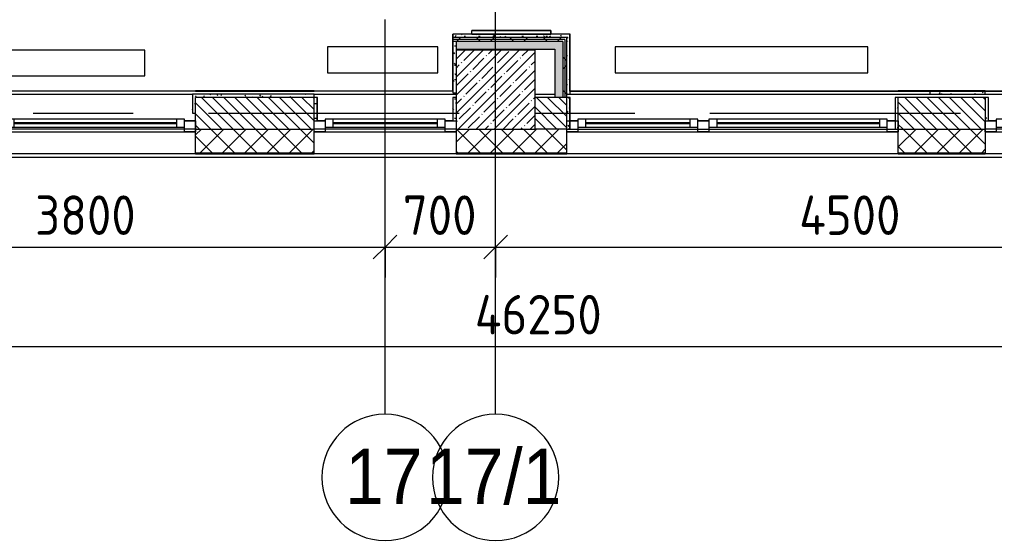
# Model space of a CAD drawing. Header units: millimetres. Extents: x 35881 to 234190, y -8553 to 29063.
# Drawn here: x 58145 to 64319, y -2706 to 594 of the extents above; entities that cross this region are included whole.
import ezdxf

# ---------------------------------------------------------------- set-up
doc = ezdxf.new("R2010")
doc.units = ezdxf.units.MM
doc.linetypes.add('Осевая', pattern=[3175, 635, -476.25, 1587.5, -476.25])
for name, color, linetype, lineweight in [('A-ANNO-DIMS', 7, 'Continuous', 9), ('A-ANNO-DIMS-100', 7, 'Continuous', 9), ('A-GLAZ', 7, 'Continuous', 9), ('A-GLAZ-1', 7, 'Continuous', 13), ('A-WALL', 7, 'Continuous', 9), ('I-WALL', 7, 'Continuous', 9), ('M-EQPM', 7, 'Continuous', 9), ('S-COLS', 7, 'Continuous', 9), ('Оси', 7, 'Continuous', 9), ('Оси-1', 7, 'Continuous', 20), ('Оси-2', 7, 'Осевая', 9)]:
    doc.layers.add(name, color=color, linetype=linetype, lineweight=lineweight)
for name, color, linetype, lineweight, true_color in [('A-WALL-1', 7, 'Continuous', 9, 0x3c3c3c), ('A-WALL-FNSH-1', 7, 'Continuous', 9, 0x3c3c3c), ('I-FURN-1', 7, 'Continuous', 9, 0xf0f0f0), ('M-EQPM-1', 7, 'Continuous', 9, 0xd4d4d4)]:
    doc.layers.add(name, color=color, linetype=linetype, lineweight=lineweight, true_color=true_color)
doc.styles.add('Arial', font='arial.ttf', dxfattribs={"width": 0.9, "height": 350})
doc.styles.add('ISOCPEUR', font='isocpeur.ttf', dxfattribs={"width": 0.9, "height": 250})
doc.dimstyles.new('ISO-2_5_0_9К_БОЛЬШОЙ', dxfattribs={"dimscale": 304.8, "dimtxt": 248.995294, "dimasz": 0.492126, "dimexe": 0.393701, "dimexo": 0.984252, "dimgap": 0, "dimtad": 1, "dimdec": 0, "dimrnd": 10, "dimzin": 0, "dimdsep": 46, "dimtxsty": 'ISOCPEUR', "dimblk1": 'OBLIQUE', "dimblk2": 'OBLIQUE', "dimsah": 1, "dimcen": 0.09, "dimdle": 0.393701, "dimazin": 0, "dimtfac": 1, "dimtdec": 4, "dimtix": 1, "dimtmove": 0, "dimatfit": 3, "dimfxl": 1, "dimtvp": 1, "dimtolj": 1, "dimtzin": 0, "dimarcsym": 2})
pattern_1 = [(0, (0, 0), (121.92, 30.48), [10.058, -81.382, 10.058, -81.382, -487.68]), (0, (0, 0), (121.92, 30.48), [-182.88, 10.058, -172.822, 10.058, -81.382, -213.36]), (0, (0, 0), (121.92, 30.48), [-457.2, 10.058, -50.902, 10.058, -142.342]), (120, (45.72, 15.24), (-87.356454, 90.345817), [10.058, -81.382, 10.058, -81.382, -487.68]), (120, (45.72, 15.24), (-87.356454, 90.345817), [-182.88, 10.058, -172.822, 10.058, -81.382, -213.36]), (120, (45.72, 15.24), (-87.356454, 90.345817), [-457.2, 10.058, -50.902, 10.058, -142.342]), (240, (60.96, 76.2), (-34.563546, -120.825817), [10.058, -81.382, 10.058, -81.382, -487.68]), (240, (60.96, 76.2), (-34.563546, -120.825817), [-182.88, 10.058, -172.822, 10.058, -81.382, -213.36]), (240, (60.96, 76.2), (-34.563546, -120.825817), [-457.2, 10.058, -50.902, 10.058, -142.342])]
pattern_2 = [(45, (0, 0), (-106.066, 106.066), []), (135, (0, 0), (-106.066, -106.066), [])]

# ---------------------------------------------------------------- blocks, each defined once
blk = doc.blocks.new('BSC_Колонна _Прямоугольная - 500х500-V9-План размещения напольных электротехнических лючков и розеток 1 этажа в осях 12-23')
at = {"layer": 'S-COLS'}
h = blk.add_hatch(dxfattribs=at)
h.set_pattern_fill('FP_11', color=256, style=0, pattern_type=2)
h.set_pattern_definition([(45, (-61160, -150), (-57.02463, 57.02463), []), (45, (-61102.975, -150), (-57.02463, 57.02463), [100.806, -20.161, 3.353, -16.808])])
h.paths.add_polyline_path([(-250, -250), (250, -250), (250, 250), (-250, 250), (-250, 69.9)])
for p, q in [((250, 250), (-250, 250)), ((-250, 250), (-250, -250)), ((250, -250), (250, 250)), ((-250, -250), (250, -250))]:
    blk.add_line(p, q, dxfattribs=at)
blk = doc.blocks.new('120_Окно_СКБ_2Ст - 120_Окно_СКБ_2Ст 2100х2500 _мал створка справа_-V15-План размещения напольных электротехнических лючков и розеток 1 этажа в осях 12-23')
at = {"layer": 'A-GLAZ'}
for p, q in [((1050, -57), (-1050, -57)), ((-930, -107), (100, -107)), ((100, -117), (-930, -117)), ((270, -107), (930, -107)), ((930, -117), (270, -117)), ((-1050, -127), (-980, -127)), ((150, -127), (220, -127)), ((980, -127), (1030, -127))]:
    blk.add_line(p, q, dxfattribs=at)
at = {"layer": 'A-GLAZ-1'}
for p, q in [((-1050, -127), (-1050, -57)), ((-1050, -57), (-980, -57)), ((-980, -57), (-980, -127)), ((150, -127), (150, -57)), ((150, -57), (220, -57)), ((220, -57), (220, -127)), ((980, -127), (980, -57)), ((980, -57), (1050, -57)), ((1050, -57), (1050, -127)), ((150, -87), (-980, -87)), ((-980, -87), (-980, -137)), ((-930, -137), (-930, -87)), ((100, -137), (100, -87)), ((150, -137), (150, -87)), ((980, -87), (220, -87)), ((220, -87), (220, -137)), ((270, -137), (270, -87)), ((930, -137), (930, -87)), ((980, -137), (980, -87)), ((-980, -127), (-1050, -127)), ((-980, -137), (150, -137)), ((220, -127), (150, -127)), ((220, -137), (980, -137)), ((1050, -127), (980, -127))]:
    blk.add_line(p, q, dxfattribs=at)
blk = doc.blocks.new('120_Окно_СКБ_1Ст - 120_Окно_СКБ_1Ст 900х2500_h_-22445987-План размещения напольных электротехнических лючков и розеток 1 этажа в осях 12-23')
at = {"layer": 'A-GLAZ'}
for p, q in [((450, -57), (-450, -57)), ((-330, -107), (330, -107)), ((330, -117), (-330, -117)), ((-430, -127), (-380, -127)), ((380, -127), (430, -127))]:
    blk.add_line(p, q, dxfattribs=at)
at = {"layer": 'A-GLAZ-1'}
for p, q in [((-450, -127), (-450, -57)), ((-450, -57), (-380, -57)), ((-380, -57), (-380, -127)), ((380, -127), (380, -57)), ((380, -57), (450, -57)), ((450, -57), (450, -127)), ((380, -87), (-380, -87)), ((-380, -87), (-380, -137)), ((-330, -137), (-330, -87)), ((330, -137), (330, -87)), ((380, -137), (380, -87)), ((-380, -127), (-450, -127)), ((-380, -137), (380, -137)), ((450, -127), (380, -127))]:
    blk.add_line(p, q, dxfattribs=at)
blk = doc.blocks.new('120_Окно_СКБ_1Ст - 120_Окно_СКБ_1Ст 900х2500_h_-20664874-План размещения напольных электротехнических лючков и розеток 1 этажа в осях 12-23')
at = {"layer": 'A-GLAZ'}
for p, q in [((450, -57), (-450, -57)), ((-330, -107), (330, -107)), ((330, -117), (-330, -117)), ((-430, -127), (-380, -127)), ((380, -127), (430, -127))]:
    blk.add_line(p, q, dxfattribs=at)
at = {"layer": 'A-GLAZ-1'}
for p, q in [((-450, -127), (-450, -57)), ((-450, -57), (-380, -57)), ((-380, -57), (-380, -127)), ((380, -127), (380, -57)), ((380, -57), (450, -57)), ((450, -57), (450, -127)), ((380, -87), (-380, -87)), ((-380, -87), (-380, -137)), ((-330, -137), (-330, -87)), ((330, -137), (330, -87)), ((380, -137), (380, -87)), ((-380, -127), (-450, -127)), ((-380, -137), (380, -137)), ((450, -127), (380, -127))]:
    blk.add_line(p, q, dxfattribs=at)
blk = doc.blocks.new('120_Окно_СКБ_2Ст - 120_Окно_СКБ_2Ст 2100х2500 _мал створка справа_-22445857-План размещения напольных электротехнических лючков и розеток 1 этажа в осях 12-23')
at = {"layer": 'A-GLAZ'}
for p, q in [((1050, -57), (-1050, -57)), ((-930, -107), (100, -107)), ((100, -117), (-930, -117)), ((270, -107), (930, -107)), ((930, -117), (270, -117)), ((-1030, -127), (-980, -127)), ((150, -127), (220, -127)), ((980, -127), (1030, -127))]:
    blk.add_line(p, q, dxfattribs=at)
at = {"layer": 'A-GLAZ-1'}
for p, q in [((-1050, -127), (-1050, -57)), ((-1050, -57), (-980, -57)), ((-980, -57), (-980, -127)), ((150, -127), (150, -57)), ((150, -57), (220, -57)), ((220, -57), (220, -127)), ((980, -127), (980, -57)), ((980, -57), (1050, -57)), ((1050, -57), (1050, -127)), ((150, -87), (-980, -87)), ((-980, -87), (-980, -137)), ((-930, -137), (-930, -87)), ((100, -137), (100, -87)), ((150, -137), (150, -87)), ((980, -87), (220, -87)), ((220, -87), (220, -137)), ((270, -137), (270, -87)), ((930, -137), (930, -87)), ((980, -137), (980, -87)), ((-980, -127), (-1050, -127)), ((-980, -137), (150, -137)), ((220, -127), (150, -127)), ((220, -137), (980, -137)), ((1050, -127), (980, -127))]:
    blk.add_line(p, q, dxfattribs=at)
blk = doc.blocks.new('radiator_prado_classic_z_tip_30_po exemplyaru - Classic Z Тип 30-500-30677899-План размещения напольных электротехнических лючков и розеток 1 этажа в осях 12-23')
at = {"layer": 'M-EQPM-1'}
for p, q in [((0, 228), (0, 64)), ((1600, 228), (0, 228)), ((1600, 64), (1600, 228)), ((0, 64), (1600, 64))]:
    blk.add_line(p, q, dxfattribs=at)
blk = doc.blocks.new('radiator_prado_classic_z_tip_30_po exemplyaru - Classic Z Тип 30-500-30677900-План размещения напольных электротехнических лючков и розеток 1 этажа в осях 12-23')
at = {"layer": 'M-EQPM-1'}
for p, q in [((0, 228), (0, 64)), ((700, 228), (0, 228)), ((700, 64), (700, 228)), ((0, 64), (700, 64))]:
    blk.add_line(p, q, dxfattribs=at)
blk = doc.blocks.new('Мебель_универсальная - 1_5р-31046418-План размещения напольных электротехнических лючков и розеток 1 этажа в осях 12-23')
at = {"layer": 'I-FURN-1'}
for p, q in [((61490, 7049), (60990, 7049)), ((60990, 7049), (61490, 7049)), ((60990, 7049), (60990, 7024)), ((60990, 7049), (60990, 7024)), ((61490, 7024), (61490, 7049)), ((61490, 7049), (61490, 7024)), ((61490, 7024), (60990, 7024)), ((60990, 7024), (61490, 7024))]:
    blk.add_line(p, q, dxfattribs=at)
blk = doc.blocks.new('Ось сетки - D8-29747960-План размещения напольных электротехнических лючков и розеток 1 этажа в осях 12-23')
at = {"layer": 'Оси-1'}
for start, end in [(360, 180), (180, 360)]:
    blk.add_arc((0, 0), 4, start, end, dxfattribs=at)
blk = doc.blocks.new('DIMBLOCK9-План размещения напольных электротехнических лючков и розеток 1 этажа в осях 12-23')
at = {"layer": 'A-ANNO-DIMS-100'}
for p, q in [((56660, -1041.2), (56660, -727.3)), ((60460, -1041.2), (60460, -727.3)), ((56660, -847.3), (60460, -847.3)), ((56660, -847.3), (56660, -1041.2)), ((60460, -847.3), (60460, -1041.2))]:
    blk.add_line(p, q, dxfattribs=at)
at = {"layer": 'A-ANNO-DIMS-100', "lineweight": 20}
for p, q in [((56660, -847.3), (56735, -772.3)), ((60460, -847.3), (60535, -772.3)), ((56660, -847.3), (56585, -922.3)), ((60460, -847.3), (60385, -922.3))]:
    blk.add_line(p, q, dxfattribs=at)
at = {"layer": 'A-ANNO-DIMS-100', "color": 0, "insert": (58244, -520.7), "char_height": 250, "width": 758.478, "attachment_point": 1, "line_spacing_factor": 1.149209, "style": 'ISOCPEUR'}
blk.add_mtext('3800', dxfattribs=at)
blk = doc.blocks.new('_Oblique')
at = {"color": 0, "linetype": 'ByBlock', "lineweight": -2}
blk.add_line((-0.5, -0.5), (0.5, 0.5), dxfattribs=at)
blk = doc.blocks.new('DIMBLOCK10-План размещения напольных электротехнических лючков и розеток 1 этажа в осях 12-23')
at = {"layer": 'A-ANNO-DIMS-100'}
for p, q in [((60460, -1041.2), (60460, -727.3)), ((61160, -1041.2), (61160, -727.3)), ((60460, -847.3), (61160, -847.3)), ((60460, -847.3), (60460, -1041.2)), ((61160, -847.3), (61160, -1041.2))]:
    blk.add_line(p, q, dxfattribs=at)
at = {"layer": 'A-ANNO-DIMS-100', "lineweight": 20}
for p, q in [((60460, -847.3), (60535, -772.3)), ((61160, -847.3), (61235, -772.3)), ((60460, -847.3), (60385, -922.3)), ((61160, -847.3), (61085, -922.3))]:
    blk.add_line(p, q, dxfattribs=at)
at = {"layer": 'A-ANNO-DIMS-100', "color": 0, "insert": (60573, -520.7), "char_height": 250, "width": 568.858, "attachment_point": 1, "line_spacing_factor": 1.149209, "style": 'ISOCPEUR'}
blk.add_mtext('700', dxfattribs=at)
blk = doc.blocks.new('DIMBLOCK11-План размещения напольных электротехнических лючков и розеток 1 этажа в осях 12-23')
at = {"layer": 'A-ANNO-DIMS-100'}
for p, q in [((61160, -1041.2), (61160, -727.3)), ((65660, -1041.2), (65660, -727.3)), ((61160, -847.3), (65660, -847.3)), ((61160, -847.3), (61160, -1041.2)), ((65660, -847.3), (65660, -1041.2))]:
    blk.add_line(p, q, dxfattribs=at)
at = {"layer": 'A-ANNO-DIMS-100', "lineweight": 20}
for p, q in [((61160, -847.3), (61235, -772.3)), ((65660, -847.3), (65735, -772.3)), ((61160, -847.3), (61085, -922.3)), ((65660, -847.3), (65585, -922.3))]:
    blk.add_line(p, q, dxfattribs=at)
at = {"layer": 'A-ANNO-DIMS-100', "color": 0, "insert": (63082, -520.7), "char_height": 250, "width": 787.208, "attachment_point": 1, "line_spacing_factor": 1.149209, "style": 'ISOCPEUR'}
blk.add_mtext('4500', dxfattribs=at)
blk = doc.blocks.new('DIMBLOCK32-План размещения напольных электротехнических лючков и розеток 1 этажа в осях 12-23')
at = {"layer": 'A-ANNO-DIMS-100'}
for p, q in [((38310, -1671.5), (38310, -1357.6)), ((84560, -1671.5), (84560, -1357.6)), ((38190, -1477.6), (84680, -1477.6)), ((38310, -1477.6), (38310, -1671.5)), ((84560, -1477.6), (84560, -1671.5))]:
    blk.add_line(p, q, dxfattribs=at)
at = {"layer": 'A-ANNO-DIMS-100', "lineweight": 20}
for p, q in [((38310, -1477.6), (38385, -1402.6)), ((84560, -1477.6), (84635, -1402.6)), ((38310, -1477.6), (38235, -1552.6)), ((84560, -1477.6), (84485, -1552.6))]:
    blk.add_line(p, q, dxfattribs=at)
at = {"layer": 'A-ANNO-DIMS-100', "color": 0, "insert": (61028, -1150.9), "char_height": 250, "width": 976.828, "attachment_point": 1, "line_spacing_factor": 1.149209, "style": 'ISOCPEUR'}
blk.add_mtext('46250', dxfattribs=at)

msp = doc.modelspace()

# ---------------------------------------------------------------- hatches: boundary and pattern name
at = {"layer": 'A-WALL'}
h = msp.add_hatch(dxfattribs=at)
h.set_pattern_fill('FP_21', color=256, style=0, pattern_type=2)
h.set_pattern_definition([(135, (0, 0), (-35.35534, -35.35534), [])])
h.paths.add_polyline_path([(65160, -100), (65410, -100), (65410, 100), (65160, 100)])
h.paths.add_polyline_path([(64260, -100), (64260, 100), (63710, 100), (63710, -100)])
h.paths.add_polyline_path([(61538.4, -100), (61610, -100), (61610, 100), (61410, 100), (61410, -100)])
h.paths.add_polyline_path([(60010, -100), (60010, 100), (59260, 100), (59260, -100)])
h.paths.add_polyline_path([(57160, -100), (57160, 100), (56910, 100), (56910, -100)])
h.paths.add_polyline_path([(53310, -100), (53310, 100), (52410, 100), (52410, -100), (52809.7, -100)])
h.paths.add_polyline_path([(51871.5, -100), (51910, -100), (51910, 100), (51871.5, 100)])
h.paths.add_polyline_path([(49771.5, -100), (49771.5, 100), (49060, 100), (49060, -100)])
h.paths.add_polyline_path([(48160, -100), (48160, 100), (47910, 100), (47910, -100)])
h = msp.add_hatch(dxfattribs=at)
h.set_pattern_fill('FP_17', color=256, style=0, pattern_type=2)
h.set_pattern_definition([(45, (0, 0), (-70.71068, 70.71068), []), (135, (0, 0), (-70.71068, -70.71068), [])])
h.paths.add_polyline_path([(75358.8, -250), (75700, -250), (75700, -100), (73980, -100), (73980, -250), (74631.4, -250)])
h.paths.add_polyline_path([(70660, -250), (70660, -100), (67060, -100), (67060, -250), (70267, -250)])
h.paths.add_polyline_path([(72280, -250), (72280, -100), (71560, -100), (71560, -250), (71721.8, -250)])
h.paths.add_polyline_path([(65160, -250), (66160, -250), (66160, -100), (65160, -100)])
h.paths.add_polyline_path([(63710, -250), (64260, -250), (64260, -100), (63710, -100)])
h.paths.add_polyline_path([(61410, -250), (61610, -250), (61610, -100), (60910, -100), (60910, -250)])
h.paths.add_polyline_path([(60010, -250), (60010, -100), (59260, -100), (59260, -250)])
h.paths.add_polyline_path([(57160, -250), (57160, -100), (56410, -100), (56410, -250), (56910, -250)])
h.paths.add_polyline_path([(52809.7, -250), (53310, -250), (53310, -100), (51871.5, -100), (51871.5, -250)])
h.paths.add_polyline_path([(49771.5, -250), (49771.5, -100), (49060, -100), (49060, -250)])
h.paths.add_polyline_path([(47910, -250), (48160, -250), (48160, -100), (47410, -100), (47410, -250)])
h.paths.add_polyline_path([(44081, -250), (44310, -250), (44310, -100), (42737.5, -100), (42737.5, -250), (43410, -250)])
h.paths.add_polyline_path([(40637.5, -250), (40637.5, -100), (39940, -100), (39940, -250)])
h.paths.add_polyline_path([(39040, -250), (39040, -100), (38742.7, -100), (38742.7, -250)])
at = {"layer": 'I-WALL'}
h = msp.add_hatch(dxfattribs=at)
h.set_pattern_fill('FP_58', color=256, style=0, pattern_type=2)
h.set_pattern_definition(pattern_1)
h.paths.add_polyline_path([(60910, 130), (60910, 455), (60890, 455), (60890, 130)])
h.paths.add_polyline_path([(60890, 480), (60910, 480), (60910, 500), (60890, 500)])
h = msp.add_hatch(dxfattribs=at)
h.set_pattern_fill('FP_58', color=256, style=0, pattern_type=2)
h.set_pattern_definition(pattern_1)
h.paths.add_polyline_path([(61630, 480), (61630, 500), (60910, 500), (60910, 480), (61610, 480)])
h = msp.add_hatch(dxfattribs=at)
h.set_pattern_fill('FP_60', color=256, style=0, pattern_type=2)
h.set_pattern_definition(pattern_2)
h.paths.add_polyline_path([(61597.5, 467.5), (61610, 467.5), (61610, 480), (60890, 480), (60890, 467.5), (61538.4, 467.5)])
h = msp.add_hatch(dxfattribs=at)
h.set_pattern_fill('FP_60', color=256, style=0, pattern_type=2)
h.set_pattern_definition(pattern_2)
h.paths.add_polyline_path([(61585, 455), (61597.5, 455), (61597.5, 467.5), (60890, 467.5), (60890, 455), (61538.4, 455)])
for points in [[(61585, 405), (61585, 455), (60910, 455), (60910, 405), (61538.4, 405)], [(61538.4, 100), (61585, 100), (61585, 405), (61535, 405), (61535, 100)]]:
    msp.add_hatch(color=256, dxfattribs=at).paths.add_polyline_path(points)
h = msp.add_hatch(dxfattribs=at)
h.set_pattern_fill('FP_60', color=256, style=0, pattern_type=2)
h.set_pattern_definition(pattern_2)
h.paths.add_polyline_path([(61585, 100), (61597.5, 100), (61597.5, 455), (61585, 455), (61585, 219.9)])
h = msp.add_hatch(dxfattribs=at)
h.set_pattern_fill('FP_60', color=256, style=0, pattern_type=2)
h.set_pattern_definition(pattern_2)
h.paths.add_polyline_path([(61610, 100), (61610, 467.5), (61597.5, 467.5), (61597.5, 100)])
h = msp.add_hatch(dxfattribs=at)
h.set_pattern_fill('FP_58', color=256, style=0, pattern_type=2)
h.set_pattern_definition(pattern_1)
h.paths.add_polyline_path([(61630, 120), (61630, 480), (61610, 480), (61610, 120)])
h = msp.add_hatch(dxfattribs=at)
h.set_pattern_fill('FP_58', color=256, style=0, pattern_type=2)
h.set_pattern_definition(pattern_1)
h.paths.add_polyline_path([(65410, 120), (65410, 140), (65360, 140), (65360, 120)])
h.paths.add_polyline_path([(64260, 120), (64260, 140), (63910, 140), (63910, 120)])
h = msp.add_hatch(dxfattribs=at)
h.set_pattern_fill('FP_58', color=256, style=0, pattern_type=2)
h.set_pattern_definition(pattern_1)
h.paths.add_polyline_path([(59260, 0), (59260, 120), (59240, 120), (59240, 0)])
h = msp.add_hatch(dxfattribs=at)
h.set_pattern_fill('FP_58', color=256, style=0, pattern_type=2)
h.set_pattern_definition(pattern_1)
h.paths.add_polyline_path([(60010, 100), (60010, 120), (59260, 120), (59260, 100)])
h = msp.add_hatch(dxfattribs=at)
h.set_pattern_fill('FP_58', color=256, style=0, pattern_type=2)
h.set_pattern_definition(pattern_1)
h.paths.add_polyline_path([(60030, -48), (60030, 100), (60010, 100), (60010, -48)])
h = msp.add_hatch(dxfattribs=at)
h.set_pattern_fill('FP_58', color=256, style=0, pattern_type=2)
h.set_pattern_definition(pattern_1)
h.paths.add_polyline_path([(60890, -48), (60910, -48), (60910, 100), (60890, 100)])
h = msp.add_hatch(dxfattribs=at)
h.set_pattern_fill('FP_58', color=256, style=0, pattern_type=2)
h.set_pattern_definition(pattern_1)
h.paths.add_polyline_path([(61630, -100), (61630, 100), (61610, 100), (61610, -100)])
h = msp.add_hatch(dxfattribs=at)
h.set_pattern_fill('FP_58', color=256, style=0, pattern_type=2)
h.set_pattern_definition(pattern_1)
h.paths.add_polyline_path([(63710, -100), (63710, 100), (63690, 100), (63690, -100)])
h = msp.add_hatch(dxfattribs=at)
h.set_pattern_fill('FP_58', color=256, style=0, pattern_type=2)
h.set_pattern_definition(pattern_1)
h.paths.add_polyline_path([(64280, -48), (64280, 100), (64260, 100), (64260, -48)])

# ---------------------------------------------------------------- linework, layer by layer
at = {"layer": 'A-WALL'}
for p, q in [((61597.5, 467.5), (60890, 467.5)), ((61585, 455), (60890, 455)), ((60910, 455), (60910, 400)), ((61585, 455), (61585, 100)), ((61597.5, 467.5), (61597.5, 100)), ((61630, 140), (61631, 140)), ((59260, -100), (60010, -100)), ((61610, -100), (61410, -100)), ((61630, -100), (63690, -100)), ((63710, -100), (64260, -100)), ((72280, -280), (38742.7, -280)), ((59260, -258), (57160, -258)), ((59260, -250), (60010, -250)), ((59260, -253), (60010, -253)), ((60910, -258), (60010, -258)), ((60910, -250), (61610, -250)), ((60910, -253), (61610, -253)), ((63710, -258), (61610, -258)), ((63710, -250), (64260, -250)), ((63710, -253), (64260, -253)), ((65160, -258), (64260, -258))]:
    msp.add_line(p, q, dxfattribs=at)
at = {"layer": 'A-WALL-1'}
for p, q in [((61630, 500), (60890, 500)), ((61630, 140), (61630, 500)), ((61610, 480), (60890, 480)), ((61610, -250), (61610, 480)), ((60910, 405), (61535, 405)), ((61535, 405), (61535, 100)), ((60890, 141), (60890, 130)), ((60890, 130), (60910, 130)), ((61631, 120), (61631, 140)), ((63910, 140), (63910, 120)), ((64260, 120), (64260, 140)), ((59240, 120), (59240, 0)), ((60010, 120), (59240, 120)), ((60010, 100), (59260, 100)), ((59260, -250), (59260, 100)), ((60010, -250), (60010, 120)), ((60030, 100), (60010, 100)), ((60030, -48), (60030, 100)), ((60890, 100), (60890, -48)), ((60910, 100), (60890, 100)), ((61610, 100), (61410, 100)), ((61610, 120), (61631, 120)), ((61630, 100), (61610, 100)), ((61630, -100), (61630, 100)), ((63690, 100), (63690, -100)), ((63710, 100), (63690, 100)), ((64260, 100), (63710, 100)), ((63710, -250), (63710, 100)), ((63910, 120), (64260, 120)), ((64260, 100), (64260, -250)), ((64280, 100), (64260, 100)), ((64280, -48), (64280, 100)), ((59240, 0), (59260, 0)), ((60010, -48), (60030, -48)), ((60890, -48), (60910, -48)), ((64260, -48), (64280, -48)), ((60910, -100), (60910, -250)), ((61610, -100), (61630, -100)), ((63690, -100), (63710, -100))]:
    msp.add_line(p, q, dxfattribs=at)
at = {"layer": 'A-WALL-FNSH-1'}
for p, q in [((60889, 501), (60889, 141)), ((61631, 501), (60889, 501)), ((60890, 141), (60890, 500)), ((61631, 141), (61631, 501)), ((60010, 141), (59260, 141)), ((59260, 141), (59260, 140)), ((59260, 140), (60010, 140)), ((60010, 140), (60010, 141)), ((60889, 141), (60890, 141)), ((64260, 141), (63710, 141)), ((63710, 141), (63710, 140)), ((63710, 140), (64260, 140)), ((64260, 140), (64260, 141)), ((60031, 100), (60030, 100)), ((60031, -48), (60031, 100)), ((60889, 100), (60889, -48)), ((60890, 100), (60889, 100)), ((61631, 100), (61630, 100)), ((61631, -100), (61631, 100)), ((63689, 100), (63689, -100)), ((63690, 100), (63689, 100)), ((64281, 100), (64280, 100)), ((64281, -48), (64281, 100)), ((60030, -48), (60031, -48)), ((60889, -48), (60890, -48)), ((64280, -48), (64281, -48)), ((61630, -100), (61631, -100)), ((63689, -100), (63690, -100)), ((59260, -250), (59260, -258)), ((59260, -258), (60010, -258)), ((60010, -258), (60010, -250)), ((60910, -250), (60910, -258)), ((60910, -258), (61610, -258)), ((61610, -258), (61610, -250)), ((63710, -250), (63710, -258)), ((63710, -258), (64260, -258)), ((64260, -258), (64260, -250))]:
    msp.add_line(p, q, dxfattribs=at)
at = {"layer": 'I-WALL'}
for p, q in [((57181, 141), (59260, 141)), ((59260, 140), (57181, 140)), ((60010, 141), (60889, 141)), ((60890, 140), (60010, 140)), ((61631, 141), (61631, 140)), ((61631, 141), (63710, 141)), ((61631, 140), (63710, 140)), ((64260, 141), (65160, 141)), ((64260, 140), (65160, 140)), ((57180, 120), (59240, 120)), ((60010, 120), (60910, 120)), ((61410, 120), (61535, 120)), ((61631, 120), (63910, 120)), ((64260, 120), (65360, 120)), ((59260, -100), (57160, -100)), ((60910, -100), (60010, -100)), ((65160, -100), (64260, -100))]:
    msp.add_line(p, q, dxfattribs=at)
at = {"layer": 'Оси'}
for p, q in [((60460, -1906.3), (60460, 593.7)), ((61160, -1906.3), (61160, 593.7))]:
    msp.add_line(p, q, dxfattribs=at)
at = {"layer": 'Оси-2'}
for p, q in [((61160, 593.7), (61160, 24898.1)), ((39180.8, 0), (82200, 0))]:
    msp.add_line(p, q, dxfattribs=at)

# ---------------------------------------------------------------- block references
at = {"layer": 'A-GLAZ', "rotation": 180}
for name, p in [('120_Окно_СКБ_2Ст - 120_Окно_СКБ_2Ст 2100х2500 _мал створка справа_-V15-План размещения напольных электротехнических лючков и розеток 1 этажа в осях 12-23', (58210, -175)), ('120_Окно_СКБ_1Ст - 120_Окно_СКБ_1Ст 900х2500_h_-20664874-План размещения напольных электротехнических лючков и розеток 1 этажа в осях 12-23', (60460, -175)), ('120_Окно_СКБ_2Ст - 120_Окно_СКБ_2Ст 2100х2500 _мал створка справа_-22445857-План размещения напольных электротехнических лючков и розеток 1 этажа в осях 12-23', (62660, -175)), ('120_Окно_СКБ_1Ст - 120_Окно_СКБ_1Ст 900х2500_h_-22445987-План размещения напольных электротехнических лючков и розеток 1 этажа в осях 12-23', (64710, -175))]:
    msp.add_blockref(name, p, dxfattribs=at)
at = {"layer": 'I-FURN-1', "extrusion": (0, 0, -1), "rotation": 180}
msp.add_blockref('Мебель_универсальная - 1_5р-31046418-План размещения напольных электротехнических лючков и розеток 1 этажа в осях 12-23', (-20, 7549), dxfattribs=at)
at = {"layer": 'M-EQPM'}
for name, p in [('radiator_prado_classic_z_tip_30_po exemplyaru - Classic Z Тип 30-500-30677899-План размещения напольных электротехнических лючков и розеток 1 этажа в осях 12-23', (57339, 172)), ('radiator_prado_classic_z_tip_30_po exemplyaru - Classic Z Тип 30-500-30677900-План размещения напольных электротехнических лючков и розеток 1 этажа в осях 12-23', (60095, 192)), ('radiator_prado_classic_z_tip_30_po exemplyaru - Classic Z Тип 30-500-30677899-План размещения напольных электротехнических лючков и розеток 1 этажа в осях 12-23', (61916.5, 192))]:
    msp.add_blockref(name, p, dxfattribs=at)
at = {"layer": 'S-COLS'}
msp.add_blockref('BSC_Колонна _Прямоугольная - 500х500-V9-План размещения напольных электротехнических лючков и розеток 1 этажа в осях 12-23', (61160, 150), dxfattribs=at)
at = {"layer": 'Оси-1', "xscale": 99.99999999999993, "yscale": 99.99999999999993, "zscale": 99.99999999999993}
for p in [(60460, -2306.3), (61160, -2306.3)]:
    msp.add_blockref('Ось сетки - D8-29747960-План размещения напольных электротехнических лючков и розеток 1 этажа в осях 12-23', p, dxfattribs=at)

# ---------------------------------------------------------------- texts
at = {"layer": 'Оси', "char_height": 350, "attachment_point": 1, "style": 'Arial'}
for s, insert, width in [('17', (60207.4, -2125.6), 606.076), ('17/1', (60719.7, -2125.6), 1060.633)]:
    msp.add_mtext(s, dxfattribs=dict(at, insert=insert, width=width))

# ---------------------------------------------------------------- dimensions: what is measured, and where the dimension line sits
at = {"layer": 'A-ANNO-DIMS'}
for base, p1, p2, override, picture, middle in [((60460, -847.3), (56660, -741.2), (60460, -741.2), {"dimpost": '<>', "dimfxl": 3800}, 'DIMBLOCK9-План размещения напольных электротехнических лючков и розеток 1 этажа в осях 12-23', (58560, -722.3)), ((61160, -847.3), (60460, -741.2), (61160, -741.2), {"dimpost": '<>', "dimfxl": 700}, 'DIMBLOCK10-План размещения напольных электротехнических лючков и розеток 1 этажа в осях 12-23', (60810, -722.3)), ((65660, -847.3), (61160, -741.2), (65660, -741.2), {"dimpost": '<>', "dimfxl": 4500}, 'DIMBLOCK11-План размещения напольных электротехнических лючков и розеток 1 этажа в осях 12-23', (63410, -722.3)), ((84560, -1477.6), (38310, -1371.5), (84560, -1371.5), {"dimpost": '<>', "dimfxl": 46250}, 'DIMBLOCK32-План размещения напольных электротехнических лючков и розеток 1 этажа в осях 12-23', (61435, -1352.6))]:
    dim = msp.add_linear_dim(base=base, p1=p1, p2=p2, dimstyle='ISO-2_5_0_9К_БОЛЬШОЙ', override=override, dxfattribs=at)
    dim.commit()
    dim.dimension.update_dxf_attribs({"geometry": picture, "text_midpoint": middle})

doc.saveas('drawing.dxf')
